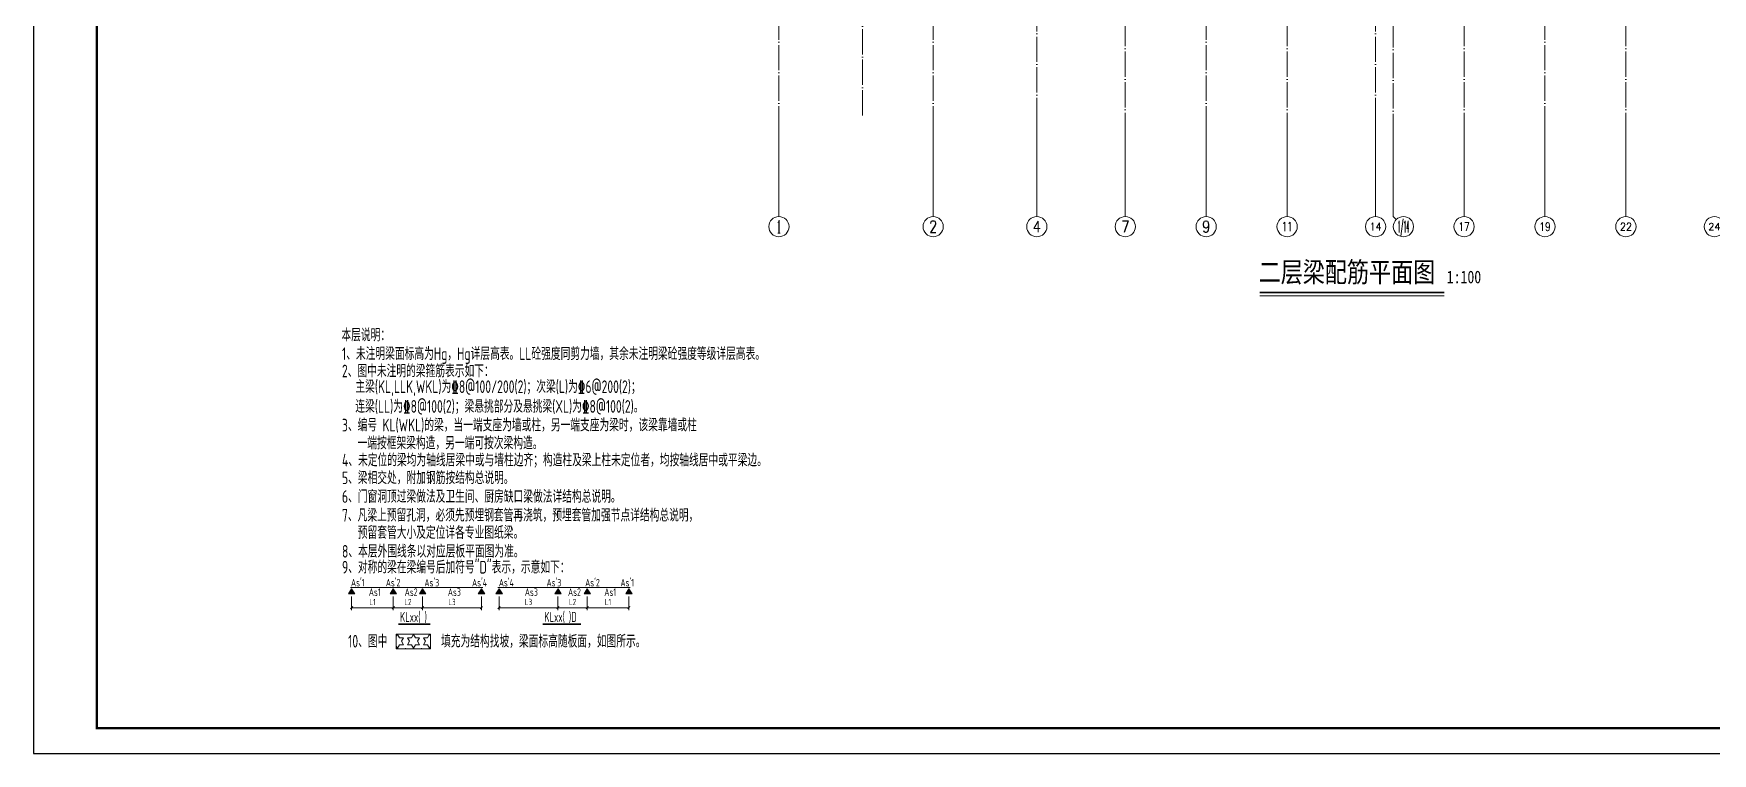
# Model space of a CAD drawing. Extents: x 5874492 to 7194610, y -939842 to -279257.
# Drawn here: x 6884265 to 6950668, y -624359 to -595861 of the extents above; entities that cross this region are included whole.
import ezdxf
from ezdxf.enums import TextEntityAlignment as Align

# ---------------------------------------------------------------- set-up
doc = ezdxf.new("R2010")
doc.units = 0
doc.header["$LTSCALE"] = 1000
doc.linetypes.add('DOTE', pattern=[2.42, 2, -0.2, 0.02, -0.2])
for name, color, linetype, lineweight in [('A-标注-轴号', 3, 'Continuous', 15), ('A-标注-轴号文字', 7, 'Continuous', 15), ('A-轴线-塔楼', 1, 'DOTE', 9), ('A-轴线-隔墙', 41, 'DOTE', 9), ('S-轴网-轴号', 3, 'Continuous', 20), ('S-通用-TEXT', 7, 'Continuous', 20)]:
    doc.layers.add(name, color=color, linetype=linetype, lineweight=lineweight)
doc.layers.add('Y-云图图框', color=7, linetype='Continuous')
doc.styles.add('_TCH_AXIS', font='COMPLEX.shx', dxfattribs={"bigfont": 'hztxt.shx'})
doc.styles.add('_YT_Name', font='', dxfattribs={"width": 0.8})
doc.styles.add('_YT_Sign_Text', font='ros.shx', dxfattribs={"width": 0.8, "bigfont": 'hztxt.shx'})
doc.styles.add('_YT_TK_Text', font='ros.shx', dxfattribs={"width": 0.8, "bigfont": 'hztxt.shx'})
doc.styles.add('COMPLEX', font='COMPLEX')
doc.styles.get("Standard").update_dxf_attribs({"font": 'gbenor.shx', "bigfont": 'gbcbig.shx'})
doc.styles.add('TSSD_Rein', font='tssdeng.shx', dxfattribs={"width": 0.7, "bigfont": 'hztxt.shx'})
doc.styles.add('TSSD_REIN_T3', font='tssdeng.shx', dxfattribs={"width": 0.7, "bigfont": 'hztxt.shx'})
doc.styles.add('黑体', font='', dxfattribs={"width": 0.8})
doc.styles.get('_YT_Name').set_extended_font_data('SimHei')
doc.styles.get('黑体').set_extended_font_data('SimHei')
doc.dimstyles.new('_TCH_ARCH&&100', dxfattribs={"dimtxt": 250, "dimasz": 100, "dimexe": 100, "dimexo": 100, "dimgap": 100, "dimtad": 1, "dimdec": 0, "dimzin": 0, "dimdsep": 46, "dimtxsty": 'TSSD_REIN_T3', "dimblk": 'ARCHTICK', "dimcen": 0.09, "dimclrt": 7, "dimazin": 2, "dimtfac": 1, "dimtdec": 0, "dimtix": 1, "dimtmove": 2, "dimatfit": 3, "dimfxl": 0, "dimtolj": 1, "dimtzin": 0, "dimarcsym": 0})

# ---------------------------------------------------------------- blocks, each defined once
blk = doc.blocks.new('_ArchTick')
at = {"color": 0, "linetype": 'ByBlock', "const_width": 0.4}
blk.add_lwpolyline([(-0.5, -0.5), (0.5, 0.5)], dxfattribs=at)
blk = doc.blocks.new('*D2289')
at = {"layer": 'Defpoints', "color": 0, "transparency": 16777216}
for p in [(1191, 381), (2839, 381), (2839, -167)]:
    blk.add_point(p, dxfattribs=at)
at = {"layer": 'S-通用-TEXT', "color": 0, "lineweight": -2, "transparency": 16777216}
for p, q in [((1191, 281), (1191, -267)), ((2839, 281), (2839, -267)), ((1191, -167), (2839, -167))]:
    blk.add_line(p, q, dxfattribs=at)
at = {"layer": 'S-通用-TEXT', "color": 0, "lineweight": -2, "transparency": 16777216, "xscale": 100, "yscale": 100, "zscale": 100, "rotation": 180}
blk.add_blockref('_ArchTick', (1191, -167), dxfattribs=at)
at = {"layer": 'S-通用-TEXT', "color": 0, "lineweight": -2, "transparency": 16777216, "xscale": 100, "yscale": 100, "zscale": 100}
blk.add_blockref('_ArchTick', (2839, -167), dxfattribs=at)
at = {"layer": 'S-通用-TEXT', "color": 7, "transparency": 16777216, "insert": (2015, 58), "char_height": 250, "attachment_point": 5, "style": 'TSSD_REIN_T3'}
blk.add_mtext('\\A1;L1', dxfattribs=at)
blk = doc.blocks.new('*D2290')
at = {"layer": 'Defpoints', "color": 0, "transparency": 16777216}
for p in [(2839, 381), (3996, 381), (3996, -167)]:
    blk.add_point(p, dxfattribs=at)
at = {"layer": 'S-通用-TEXT', "color": 0, "lineweight": -2, "transparency": 16777216}
for p, q in [((2839, 281), (2839, -267)), ((3996, 281), (3996, -267)), ((2839, -167), (3996, -167))]:
    blk.add_line(p, q, dxfattribs=at)
at = {"layer": 'S-通用-TEXT', "color": 0, "lineweight": -2, "transparency": 16777216, "xscale": 100, "yscale": 100, "zscale": 100, "rotation": 180}
blk.add_blockref('_ArchTick', (2839, -167), dxfattribs=at)
at = {"layer": 'S-通用-TEXT', "color": 0, "lineweight": -2, "transparency": 16777216, "xscale": 100, "yscale": 100, "zscale": 100}
blk.add_blockref('_ArchTick', (3996, -167), dxfattribs=at)
at = {"layer": 'S-通用-TEXT', "color": 7, "transparency": 16777216, "insert": (3418, 58), "char_height": 250, "attachment_point": 5, "style": 'TSSD_REIN_T3'}
blk.add_mtext('\\A1;L2', dxfattribs=at)
blk = doc.blocks.new('*D2291')
at = {"layer": 'Defpoints', "color": 0, "transparency": 16777216}
for p in [(3996, 381), (6326, 381), (6326, -167)]:
    blk.add_point(p, dxfattribs=at)
at = {"layer": 'S-通用-TEXT', "color": 0, "lineweight": -2, "transparency": 16777216}
for p, q in [((3996, 281), (3996, -267)), ((6326, 281), (6326, -267)), ((3996, -167), (6326, -167))]:
    blk.add_line(p, q, dxfattribs=at)
at = {"layer": 'S-通用-TEXT', "color": 0, "lineweight": -2, "transparency": 16777216, "xscale": 100, "yscale": 100, "zscale": 100, "rotation": 180}
blk.add_blockref('_ArchTick', (3996, -167), dxfattribs=at)
at = {"layer": 'S-通用-TEXT', "color": 0, "lineweight": -2, "transparency": 16777216, "xscale": 100, "yscale": 100, "zscale": 100}
blk.add_blockref('_ArchTick', (6326, -167), dxfattribs=at)
at = {"layer": 'S-通用-TEXT', "color": 7, "transparency": 16777216, "insert": (5161, 58), "char_height": 250, "attachment_point": 5, "style": 'TSSD_REIN_T3'}
blk.add_mtext('\\A1;L3', dxfattribs=at)
blk = doc.blocks.new('*D2292')
at = {"layer": 'Defpoints', "color": 0, "transparency": 16777216}
for p in [(10509, 381), (12157, 381), (12157, -167)]:
    blk.add_point(p, dxfattribs=at)
at = {"layer": 'S-通用-TEXT', "color": 0, "lineweight": -2, "transparency": 16777216}
for p, q in [((10509, 281), (10509, -267)), ((12157, 281), (12157, -267)), ((10509, -167), (12157, -167))]:
    blk.add_line(p, q, dxfattribs=at)
at = {"layer": 'S-通用-TEXT', "color": 0, "lineweight": -2, "transparency": 16777216, "xscale": 100, "yscale": 100, "zscale": 100, "rotation": 180}
blk.add_blockref('_ArchTick', (10509, -167), dxfattribs=at)
at = {"layer": 'S-通用-TEXT', "color": 0, "lineweight": -2, "transparency": 16777216, "xscale": 100, "yscale": 100, "zscale": 100}
blk.add_blockref('_ArchTick', (12157, -167), dxfattribs=at)
at = {"layer": 'S-通用-TEXT', "color": 7, "transparency": 16777216, "insert": (11333, 58), "char_height": 250, "attachment_point": 5, "style": 'TSSD_REIN_T3'}
blk.add_mtext('\\A1;L1', dxfattribs=at)
blk = doc.blocks.new('*D2293')
at = {"layer": 'Defpoints', "color": 0, "transparency": 16777216}
for p in [(9351, 381), (10509, 381), (10509, -167)]:
    blk.add_point(p, dxfattribs=at)
at = {"layer": 'S-通用-TEXT', "color": 0, "lineweight": -2, "transparency": 16777216}
for p, q in [((9351, 281), (9351, -267)), ((10509, 281), (10509, -267)), ((9351, -167), (10509, -167))]:
    blk.add_line(p, q, dxfattribs=at)
at = {"layer": 'S-通用-TEXT', "color": 0, "lineweight": -2, "transparency": 16777216, "xscale": 100, "yscale": 100, "zscale": 100, "rotation": 180}
blk.add_blockref('_ArchTick', (9351, -167), dxfattribs=at)
at = {"layer": 'S-通用-TEXT', "color": 0, "lineweight": -2, "transparency": 16777216, "xscale": 100, "yscale": 100, "zscale": 100}
blk.add_blockref('_ArchTick', (10509, -167), dxfattribs=at)
at = {"layer": 'S-通用-TEXT', "color": 7, "transparency": 16777216, "insert": (9930, 58), "char_height": 250, "attachment_point": 5, "style": 'TSSD_REIN_T3'}
blk.add_mtext('\\A1;L2', dxfattribs=at)
blk = doc.blocks.new('*D2294')
at = {"layer": 'Defpoints', "color": 0, "transparency": 16777216}
for p in [(7021, 381), (9351, 381), (9351, -167)]:
    blk.add_point(p, dxfattribs=at)
at = {"layer": 'S-通用-TEXT', "color": 0, "lineweight": -2, "transparency": 16777216}
for p, q in [((7021, 281), (7021, -267)), ((9351, 281), (9351, -267)), ((7021, -167), (9351, -167))]:
    blk.add_line(p, q, dxfattribs=at)
at = {"layer": 'S-通用-TEXT', "color": 0, "lineweight": -2, "transparency": 16777216, "xscale": 100, "yscale": 100, "zscale": 100, "rotation": 180}
blk.add_blockref('_ArchTick', (7021, -167), dxfattribs=at)
at = {"layer": 'S-通用-TEXT', "color": 0, "lineweight": -2, "transparency": 16777216, "xscale": 100, "yscale": 100, "zscale": 100}
blk.add_blockref('_ArchTick', (9351, -167), dxfattribs=at)
at = {"layer": 'S-通用-TEXT', "color": 7, "transparency": 16777216, "insert": (8186, 58), "char_height": 250, "attachment_point": 5, "style": 'TSSD_REIN_T3'}
blk.add_mtext('\\A1;L3', dxfattribs=at)
blk = doc.blocks.new('ECMCTK_A0_横_单行图名-横向图框会签栏-0')
at = {"color": 4}
blk.add_lwpolyline([(0, 0), (1189, 0), (1189, 841), (0, 841)], close=True, dxfattribs=at)
at = {"const_width": 1}
blk.add_lwpolyline([(25, 10), (1179, 10), (1179, 831), (25, 831)], close=True, dxfattribs=at)
at = {"color": 80, "flags": 3}
for tag, height, p in [('YTHQINS', 3, (34.31, 832.5)), ('ECMCKEY', 3, (414.25, 484.67)), ('YTTQINS', 5.62, (1196.03, 12.81)), ('YTFRAME', 3, (904.42, 4.05)), ('YTBARCODE_T1', 3, (971.21, 4.65))]:
    blk.add_attdef(tag, text='', height=height, dxfattribs=at).set_placement(p, align=Align.MIDDLE_CENTER)
at = {"color": 80, "style": '_YT_TK_Text', "width": 0.8, "flags": 3}
for tag, p in [('{姓名五}', (9.62, 809.48)), ('{姓名六}', (14.92, 809.38)), ('{姓名七}', (19.96, 809.48)), ('{姓名八}', (24.7, 809.33)), ('[专业五]', (9.63, 785.25)), ('[专业六]', (14.56, 785.25)), ('[专业七]', (19.49, 785.17)), ('[专业八]', (24.5, 785.09)), ('{姓名一}', (9.73, 733.71)), ('{姓名二}', (14.79, 733.6)), ('{姓名三}', (19.65, 733.65)), ('{姓名四}', (24.75, 733.5)), ('[专业一]', (9.58, 710.09)), ('[专业二]', (14.46, 709.92)), ('[专业三]', (19.63, 709.95)), ('[专业四]', (25, 709.79))]:
    blk.add_attdef(tag, text='', height=3, rotation=90, dxfattribs=at).set_placement(p, align=Align.BOTTOM_LEFT)
at = {"style": '_YT_TK_Text', "width": 0.8}
blk.add_attdef('设计联系电话', text='', height=4, rotation=90, dxfattribs=at).set_placement((16.86, 656.55), align=Align.MIDDLE)
for tag, height, style, width, p in [('证书编号', 4, '_YT_Sign_Text', 0.8, (1056.87, 43.81)), ('审查批准号', 4, '_YT_Sign_Text', 0.8, (1109.06, 43.81)), ('工程号', 4, '_YT_Sign_Text', 0.5, (1152.08, 44.12)), ('设计单位', 6, '_YT_Name', 0.8, (971.75, 38.6)), ('建设单位', 4, '_YT_Sign_Text', 0.8, (1082.96, 36.11)), ('阶段', 4, '_YT_Sign_Text', 0.8, (1152.08, 35.81)), ('项目号', 4, '_YT_Sign_Text', 0.5, (1170.08, 33.72)), ('项目名称', 4, '_YT_Sign_Text', 0.8, (1082.96, 28.11)), ('专业', 4, '_YT_Sign_Text', 0.8, (1152.08, 27.31)), ('图纸名称', 4.5, '_YT_Name', 0.8, (1083.39, 15.06)), ('图纸编号', 4, '_YT_Sign_Text', 0.5, (1151.93, 19.36)), ('出图比例', 4.2, '_YT_Sign_Text', 0.8, (1029.82, 11.78)), ('日期', 4, '_YT_Sign_Text', 0.5, (1151.88, 12.13)), ('版本号', 4, '_YT_Sign_Text', 0.8, (1170.08, 13))]:
    blk.add_attdef(tag, text='', height=height, dxfattribs=dict(style=style, width=width)).set_placement(p, align=Align.CENTER)
at = {"style": '_YT_Sign_Text', "width": 0.8, "flags": 3}
for tag, p, height in [('{审定人}', (953.87, 26.45), 6.24), ('{校对人}', (1006.35, 26.53), 6.24), ('[审定人]', (938.95, 27.81), 4.1), ('[校对人]', (990.23, 27.82), 4.1), ('[审核人]', (939.01, 19.76), 4.1), ('{审核人}', (954.98, 18.44), 6.24), ('[设计人]', (990.47, 20.21), 4.1), ('{设计人}', (1006.48, 18.54), 6.24), ('[项目负责人]', (938.78, 12.01), 4.1), ('{项目负责人}', (956.28, 10.72), 6.24), ('[专业负责人]', (990.74, 11.77), 4.1), ('{专业负责人}', (1006.58, 10.36), 6.24)]:
    blk.add_attdef(tag, p, '', height=height, dxfattribs=at)
at = {"color": 80, "flags": 3}
for tag, p in [('YTQRCODE', (899.04, 11.91)), ('YTBZSIT', (25, 10)), ('EXT_TK_LEFT', (25, 10))]:
    blk.add_attdef(tag, p, '', height=3, dxfattribs=at)
blk = doc.blocks.new('_AXISO')
blk.add_circle((0, 0), 0.5)
at = {"layer": 'S-轴网-轴号', "style": 'COMPLEX', "width": 1.041667}
blk.add_attdef('A', text='', height=0.56, dxfattribs=at).set_placement((-0.25, -0.28), (0.25, -0.28), align=Align.FIT)
blk = doc.blocks.new('ZHOUWANG2')
at = {"layer": 'A-标注-轴号'}
for p, q in [((167546, 108021), (167546, 104021)), ((173646, 108021), (173646, 104021)), ((177746, 108021), (177746, 104021)), ((181246, 108021), (181246, 104021)), ((184446, 108021), (184446, 104021)), ((187646, 108021), (187646, 104021)), ((191146, 108021), (191146, 104021)), ((191846, 108021), (191846, 104021)), ((194646, 108021), (194646, 104021)), ((197846, 108021), (197846, 104021)), ((201046, 108021), (201046, 104021)), ((191963, 103903), (191846, 104021))]:
    blk.add_line(p, q, dxfattribs=at)
at = {"layer": 'A-轴线-塔楼', "linetype": 'DOTE', "ltscale": 0.5}
for p, q in [((167546, 135010), (167546, 108021)), ((173646, 135010), (173646, 108021)), ((184446, 135010), (184446, 108021)), ((197846, 135010), (197846, 108021)), ((177746, 126870), (177746, 108021)), ((191146, 126870), (191146, 108021)), ((181246, 125070), (181246, 108021)), ((187646, 125070), (187646, 108021)), ((194646, 125070), (194646, 108021)), ((201046, 125070), (201046, 107175)), ((191846, 115345), (191846, 108021))]:
    blk.add_line(p, q, dxfattribs=at)
at = {"layer": 'A-轴线-隔墙', "ltscale": 0.5}
blk.add_line((170846, 108021), (170846, 121470), dxfattribs=at)
at = {"layer": 'A-标注-轴号'}
ref = blk.add_blockref('_AXISO', (167546, 103621), dxfattribs=dict(at, xscale=800, yscale=800, zscale=800))
ref.add_attrib('A', '1', dxfattribs={"layer": 'A-标注-轴号文字', "ltscale": 0.2, "height": 515, "style": '_TCH_AXIS'}).set_placement((167436, 103363), (167656, 103363), align=Align.FIT)
ref = blk.add_blockref('_AXISO', (173646, 103621), dxfattribs=dict(at, xscale=800, yscale=800, zscale=800))
ref.add_attrib('A', '2', dxfattribs={"layer": 'A-标注-轴号文字', "ltscale": 0.2, "height": 466, "style": '_TCH_AXIS'}).set_placement((173491, 103388), (173801, 103388), align=Align.FIT)
ref = blk.add_blockref('_AXISO', (177746, 103621), dxfattribs=dict(at, xscale=800, yscale=800, zscale=800))
ref.add_attrib('A', '4', dxfattribs={"layer": 'A-标注-轴号文字', "ltscale": 0.2, "height": 445, "style": '_TCH_AXIS'}).set_placement((177576, 103398), (177916, 103398), align=Align.FIT)
ref = blk.add_blockref('_AXISO', (181246, 103621), dxfattribs=dict(at, xscale=800, yscale=800, zscale=800))
ref.add_attrib('A', '7', dxfattribs={"layer": 'A-标注-轴号文字', "ltscale": 0.2, "height": 466, "style": '_TCH_AXIS'}).set_placement((181091, 103388), (181401, 103388), align=Align.FIT)
ref = blk.add_blockref('_AXISO', (184446, 103621), dxfattribs=dict(at, xscale=800, yscale=800, zscale=800))
ref.add_attrib('A', '9', dxfattribs={"layer": 'A-标注-轴号文字', "ltscale": 0.2, "height": 466, "style": '_TCH_AXIS'}).set_placement((184291, 103388), (184601, 103388), align=Align.FIT)
ref = blk.add_blockref('_AXISO', (187646, 103621), dxfattribs=dict(at, xscale=800, yscale=800, zscale=800))
ref.add_attrib('A', '11', dxfattribs={"layer": 'A-标注-轴号文字', "ltscale": 0.2, "height": 368.8, "style": '_TCH_AXIS'}).set_placement((187435, 103436), (187857, 103436), align=Align.FIT)
ref = blk.add_blockref('_AXISO', (191146, 103621), dxfattribs=dict(at, xscale=800, yscale=800, zscale=800))
ref.add_attrib('A', '14', dxfattribs={"layer": 'A-标注-轴号文字', "ltscale": 0.2, "height": 314.1, "style": '_TCH_AXIS'}).set_placement((190914, 103464), (191378, 103464), align=Align.FIT)
ref = blk.add_blockref('_AXISO', (192246, 103621), dxfattribs=dict(at, xscale=800, yscale=800, zscale=800))
ref.add_attrib('A', '1/14', dxfattribs={"layer": 'A-标注-轴号文字', "ltscale": 0.2, "height": 452.5, "style": '_TCH_AXIS', "width": 0.308824}).set_placement((192020, 103394), (192472, 103394), align=Align.FIT)
ref = blk.add_blockref('_AXISO', (194646, 103621), dxfattribs=dict(at, xscale=800, yscale=800, zscale=800))
ref.add_attrib('A', '17', dxfattribs={"layer": 'A-标注-轴号文字', "ltscale": 0.2, "height": 328.4, "style": '_TCH_AXIS'}).set_placement((194419, 103456), (194873, 103456), align=Align.FIT)
ref = blk.add_blockref('_AXISO', (197846, 103621), dxfattribs=dict(at, xscale=800, yscale=800, zscale=800))
ref.add_attrib('A', '19', dxfattribs={"layer": 'A-标注-轴号文字', "ltscale": 0.2, "height": 328.4, "style": '_TCH_AXIS'}).set_placement((197619, 103456), (198073, 103456), align=Align.FIT)
ref = blk.add_blockref('_AXISO', (201046, 103621), dxfattribs=dict(at, xscale=800, yscale=800, zscale=800))
ref.add_attrib('A', '22', dxfattribs={"layer": 'A-标注-轴号文字', "ltscale": 0.2, "height": 294.3, "style": '_TCH_AXIS'}).set_placement((200808, 103473), (201284, 103473), align=Align.FIT)
ref = blk.add_blockref('_AXISO', (204546, 103621), dxfattribs=dict(at, xscale=800, yscale=800, zscale=800))
ref.add_attrib('A', '24', dxfattribs={"layer": 'A-标注-轴号文字', "ltscale": 0.2, "height": 282.2, "style": '_TCH_AXIS'}).set_placement((204304, 103480), (204788, 103480), align=Align.FIT)
blk = doc.blocks.new('二级梁说明')
at = {"layer": 'S-通用-TEXT'}
for points in [[(1063.7, 381.3), (1318.1, 381.3), (1190.9, 575)], [(2711.9, 381.3), (2966.2, 381.3), (2839.1, 575)], [(3869.2, 381.3), (4123.5, 381.3), (3996.3, 575)], [(6199.1, 381.3), (6453.4, 381.3), (6326.2, 575)], [(7026.2, 575), (6899.1, 381.3), (7153.4, 381.3)], [(9356.1, 575), (9228.9, 381.3), (9483.3, 381.3)], [(10513.4, 575), (10386.2, 381.3), (10640.5, 381.3)], [(12161.5, 575), (12034.4, 381.3), (12288.7, 381.3)]]:
    blk.add_hatch(color=4, dxfattribs=at).paths.add_polyline_path(points)
at = {"layer": 'S-通用-TEXT', "color": 4, "elevation": 0}
for points in [[(1190.9, 575), (1318.1, 381.3), (1063.7, 381.3)], [(2839.1, 575), (2966.2, 381.3), (2711.9, 381.3)], [(3996.3, 575), (4123.5, 381.3), (3869.2, 381.3)], [(6326.2, 575), (6453.4, 381.3), (6199.1, 381.3)], [(7026.2, 575), (6899.1, 381.3), (7153.4, 381.3)], [(9356.1, 575), (9228.9, 381.3), (9483.3, 381.3)], [(10513.4, 575), (10386.2, 381.3), (10640.5, 381.3)], [(12161.5, 575), (12034.4, 381.3), (12288.7, 381.3)]]:
    blk.add_lwpolyline(points, close=True, dxfattribs=at)
at = {"layer": 'S-通用-TEXT', "elevation": 0}
for points in [[(1146.4, 630), (6376.2, 630)], [(12206, 630), (6976.3, 630)]]:
    blk.add_lwpolyline(points, dxfattribs=at)
at = {"layer": 'S-通用-TEXT', "color": 3, "const_width": 59.9, "elevation": 0}
for points in [[(3036.1, -819.2), (4300, -819.2)], [(8745, -819.2), (10261.7, -819.2)]]:
    blk.add_lwpolyline(points, dxfattribs=at)
at = {"layer": 'S-通用-TEXT', "style": 'TSSD_Rein'}
for s, height, width, p in [('本层说明：', 500, 0.7, (787.9, 10375.3)), ('1、未注明梁面标高为Hg，Hg详层高表。LL砼强度同剪力墙，其余未注明梁砼强度等级详层高表。', 500, 0.7, (810.5, 9635.5)), ('2、图中未注明的梁箍筋表示如下： ', 500, 0.7, (808.3, 8951.9)), ('主梁(KL,LLK,WKL)为\x848@100/200(2)；次梁(L)为\x846@200(2)；    ', 500, 0.7, (1340.1, 8330.5)), ('连梁(LL)为\x848@100(2)；梁悬挑部分及悬挑梁(XL)为\x848@100(2)。', 500, 0.7, (1338.4, 7549.7)), ('3、编号 KL(WKL)的梁，当一端支座为墙或柱，另一端支座为梁时，该梁靠墙或柱', 500, 0.7, (808.8, 6810.7)), ('一端按框架梁构造，另一端可按次梁构造。', 500, 0.7, (1425.2, 6099.9)), ('4、未定位的梁均为轴线居梁中或与墙柱边齐；构造柱及梁上柱未定位者，均按轴线居中或平梁边。', 500, 0.7, (808.8, 5423.7)), ('5、梁相交处，附加钢筋按结构总说明。', 500, 0.7, (808.8, 4722.2)), ('6、门窗洞顶过梁做法及卫生间、厨房缺口梁做法详结构总说明。', 500, 0.7, (808.8, 3982.6)), ('7、凡梁上预留孔洞，必须先预埋钢套管再浇筑，预埋套管加强节点详结构总说明，', 500, 0.7, (808.8, 3242.4)), ('预留套管大小及定位详各专业图纸梁。', 500, 0.7, (1434.6, 2555.3)), ('8、本层外围线条以对应层板平面图为准。', 500, 0.7, (808.8, 1814.4)), ('9、对称的梁在梁编号后加符号"D"表示，示意如下：', 500, 0.7, (808.8, 1185.7)), ("As'\x8e1", 300, 0.65, (1165, 673.7, 0)), ("As'\x8e2", 300, 0.65, (2541.8, 673.7, 0)), ("As'\x8e3", 300, 0.65, (4069.7, 673.7, 0)), ("As'\x8e4", 300, 0.65, (5952.6, 673.7, 0)), ("As'\x8e4", 300, 0.65, (7013.6, 673.7, 0)), ("As'\x8e3", 300, 0.65, (8900.3, 673.7, 0)), ("As'\x8e2", 300, 0.65, (10428.1, 673.7, 0)), ("As'\x8e1", 300, 0.65, (11823.7, 673.7, 0)), ('As\x8e1', 300, 0.65, (1870.3, 298.7, 0)), ('As\x8e2', 300, 0.65, (3288.4, 298.7, 0)), ('As\x8e3', 300, 0.65, (4996.9, 298.7, 0)), ('As\x8e3', 300, 0.65, (8040.5, 298.7, 0)), ('As\x8e2', 300, 0.65, (9749, 298.7, 0)), ('As\x8e1', 300, 0.65, (11185.9, 298.7, 0)), ('KLxx( )', 400, 0.65, (3104.7, -732.4, 0)), ('KLxx( )D', 400, 0.65, (8813.6, -732.4, 0))]:
    blk.add_text(s, height=height, dxfattribs=dict(at, width=width)).set_placement(p)
at = {"layer": 'S-通用-TEXT'}
for p1, p2, text, picture, middle in [((1190.9, 381.3), (2839.1, 381.3), 'L1', '*D2289', (2015, 57.9)), ((2839.1, 381.3), (3996.3, 381.3), 'L2', '*D2290', (3417.7, 57.9)), ((3996.3, 381.3), (6326.2, 381.3), 'L3', '*D2291', (5161.3, 57.9)), ((7021.4, 381.3), (9351.3, 381.3), 'L3', '*D2294', (8186.3, 57.9)), ((9351.3, 381.3), (10508.5, 381.3), 'L2', '*D2293', (9929.9, 57.9)), ((10508.5, 381.3), (12156.7, 381.3), 'L1', '*D2292', (11332.6, 57.9))]:
    dim = blk.add_aligned_dim(p1=p1, p2=p2, distance=-548.3, text=text, dimstyle='_TCH_ARCH&&100', dxfattribs=at)
    dim.commit()
    dim.dimension.update_dxf_attribs({"geometry": picture, "text_midpoint": middle})

msp = doc.modelspace()

# ---------------------------------------------------------------- hatches: boundary and pattern name
at = {"layer": 'S-通用-TEXT'}
h = msp.add_hatch(dxfattribs=at)
h.set_pattern_fill('STARS', color=0, scale=50)
h.set_pattern_definition([(0, (4624804, -552415.45), (0, 274.963), [158.75, -158.75]), (60, (4624804, -552415.45), (-238.124943, 137.4815), [158.75, -158.75]), (120, (4624883.38, -552277.96), (-238.124943, -137.4815), [158.75, -158.75])])
h.paths.add_polyline_path([(6898610.8, -620212.4), (6899960.8, -620212.4), (6899960.8, -619640.9), (6898610.8, -619640.9)])

# ---------------------------------------------------------------- linework, layer by layer
at = {"layer": 'S-通用-TEXT', "const_width": 70}
msp.add_lwpolyline([(6932760.7, -606107.6), (6940063.7, -606107.6)], dxfattribs=at)
at = {"layer": 'S-通用-TEXT'}
msp.add_lwpolyline([(6932760.7, -606247.6), (6940063.7, -606247.6)], dxfattribs=at)
at = {"layer": 'S-通用-TEXT', "color": 0}
msp.add_lwpolyline([(6898610.8, -620212.4), (6899960.8, -620212.4), (6899960.8, -619640.9), (6898610.8, -619640.9)], close=True, dxfattribs=at)

# ---------------------------------------------------------------- block references
at = {"color": 3}
msp.add_blockref('ZHOUWANG2', (6746199.7, -707126.2), dxfattribs=at)
at = {"layer": 'S-通用-TEXT'}
msp.add_blockref('二级梁说明', (6895653.8, -618421.4, 0), dxfattribs=at)
at = {"layer": 'Y-云图图框', "xscale": 100, "yscale": 100, "zscale": 100}
msp.add_blockref('ECMCTK_A0_横_单行图名-横向图框会签栏-0', (6884265, -624359), dxfattribs=at)

# ---------------------------------------------------------------- texts
at = {"layer": 'S-通用-TEXT', "style": '黑体', "width": 0.8}
for s, height, p in [('二层梁配筋平面图', 800, (6932720.5, -605704.2)), ('1:100', 500, (6940161.6, -605746.8))]:
    msp.add_text(s, height=height, dxfattribs=at).set_placement(p)
at = {"layer": 'S-通用-TEXT', "color": 0, "style": 'TSSD_Rein', "width": 0.7}
msp.add_text('10、图中          填充为结构找坡，梁面标高随板面，如图所示。', height=500, dxfattribs=at).set_placement((6896706.6, -620166.3))

doc.saveas('drawing.dxf')
